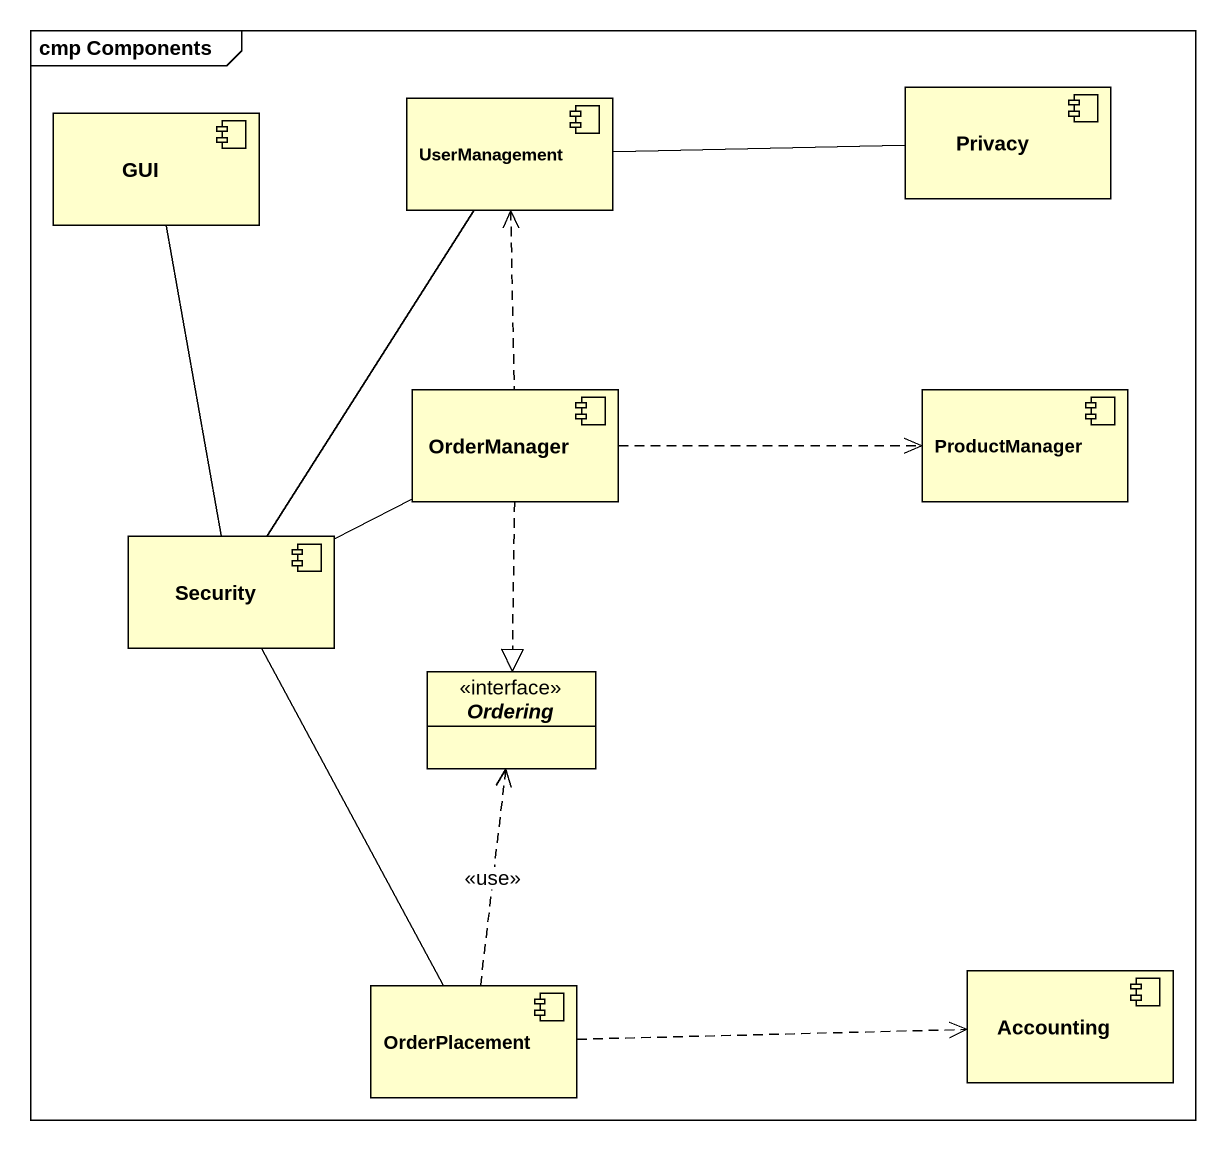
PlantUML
@startuml
mainframe cmp Components
allowmixing
hide circle
hide empty members
component UserManagement
component Privacy
component GUI
component OrderManager
component ProductManager
component Security
interface Ordering
component OrderPlacement
component Accounting
UserManagement <.. OrderManager
UserManagement -- Security
Privacy -left- UserManagement
OrderManager .right.> ProductManager
OrderManager ..|> Ordering
Security -up- GUI
Security -right- OrderManager
Security -- OrderPlacement
OrderPlacement .up.> Ordering : <<use>>
OrderPlacement .right.> Accounting
@enduml
